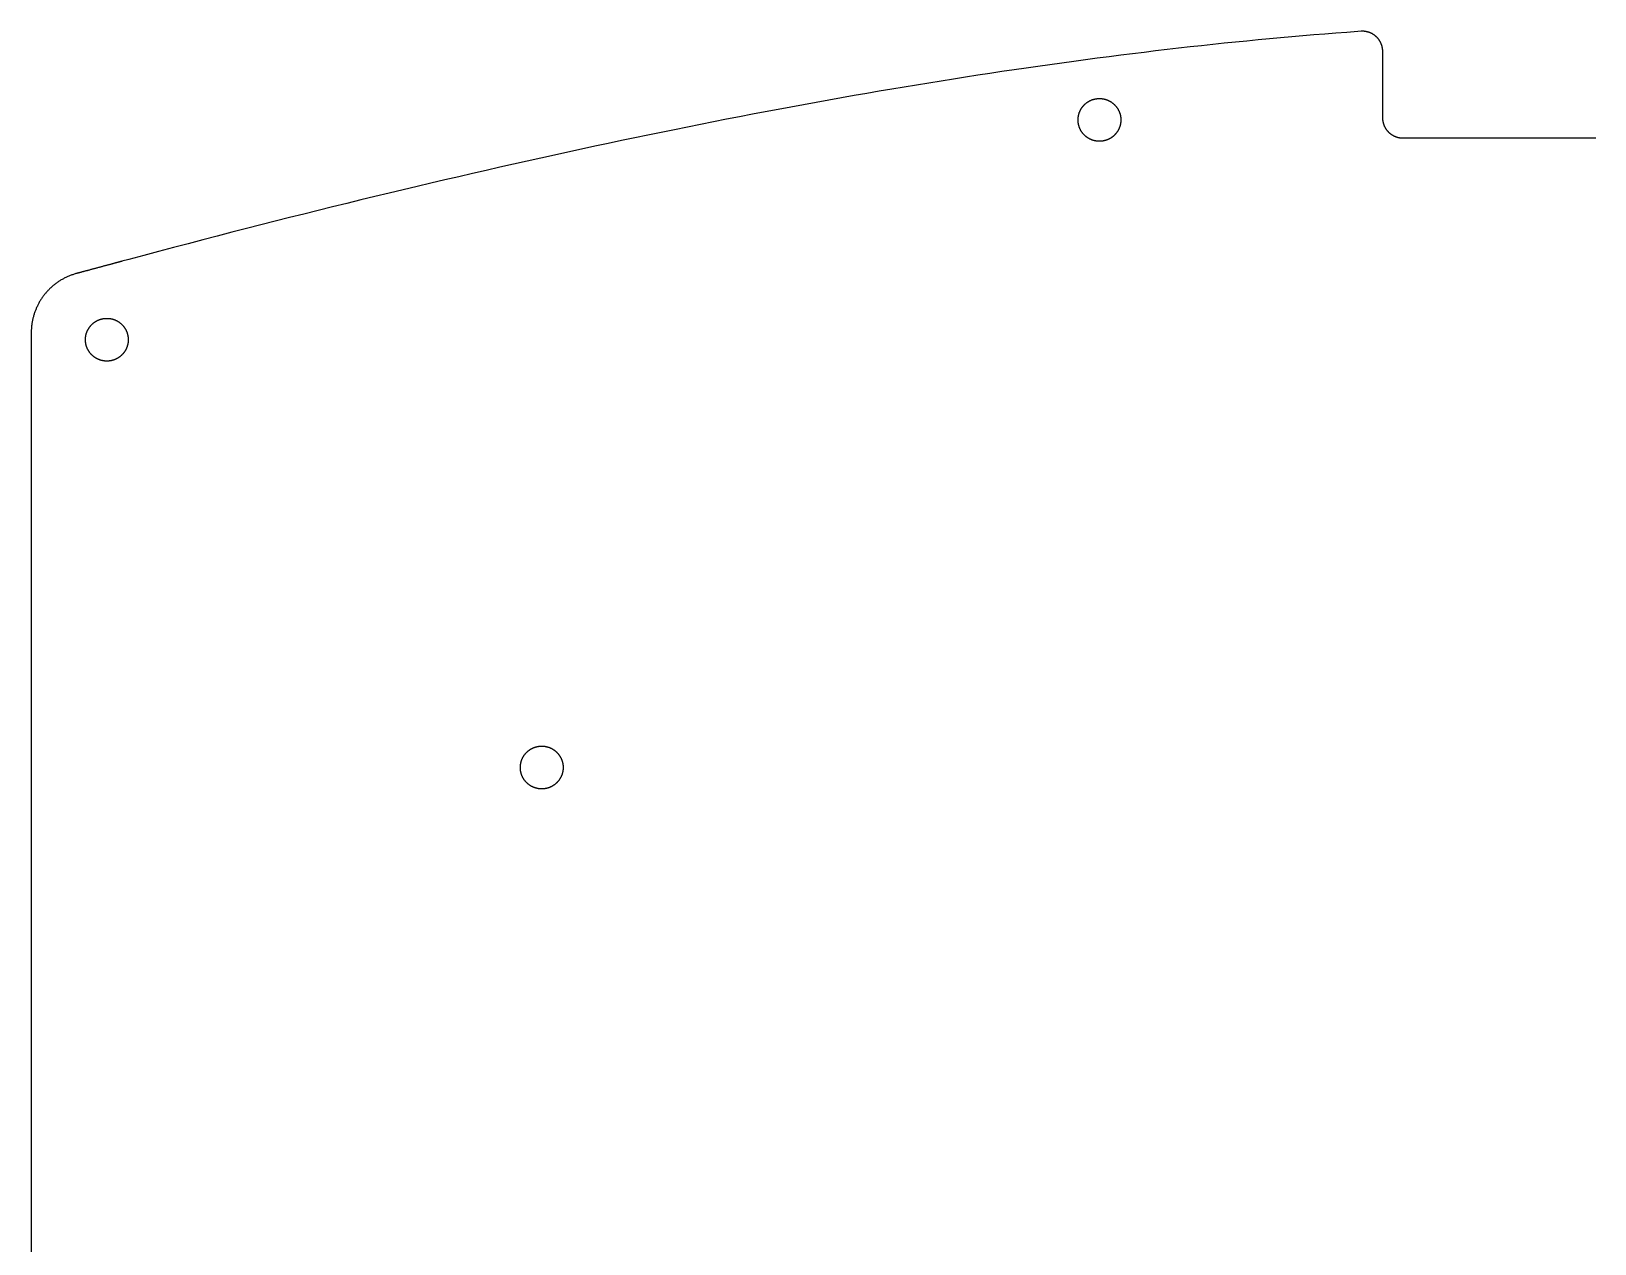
# Model space of a CAD drawing. Extents: x 0 to 154, y 0 to 134.
# Drawn here: x 0.1 to 76.9, y 73.9 to 133.4 of the extents above; entities that cross this region are included whole.
import ezdxf

# ---------------------------------------------------------------- set-up
doc = ezdxf.new("R2010")
doc.units = 0
doc.layers.add('CONTOUR', color=7, linetype='CONTINUOUS')
doc.layers.add('LAYER_1', color=7, linetype='CONTINUOUS')

# ---------------------------------------------------------------- blocks, each defined once
blk = doc.blocks.new('BLOCK_2')
at = {"layer": 'LAYER_1', "color": 7}
for points in [[(217.949, 363.09, 0), (217.63, 363.09, 0), (217.301, 363.09, 0), (216.96, 363.09, 0), (216.61, 363.09, 0), (216.251, 363.09, 0), (215.882, 363.09, 0), (215.504, 363.09, 0), (215.118, 363.09, 0), (214.724, 363.09, 0), (214.322, 363.09, 0), (213.913, 363.09, 0), (213.498, 363.09, 0), (213.076, 363.09, 0), (212.648, 363.09, 0), (212.214, 363.09, 0), (211.776, 363.09, 0), (211.332, 363.09, 0), (210.884, 363.09, 0), (210.432, 363.09, 0), (209.977, 363.09, 0), (209.518, 363.09, 0), (209.057, 363.09, 0), (208.593, 363.09, 0), (208.128, 363.09, 0), (207.66, 363.09, 0), (207.192, 363.09, 0), (206.723, 363.09, 0), (206.253, 363.09, 0), (205.784, 363.09, 0), (205.315, 363.09, 0), (204.846, 363.09, 0), (204.379, 363.09, 0), (203.914, 363.09, 0), (203.451, 363.09, 0), (202.99, 363.09, 0), (202.532, 363.09, 0), (202.077, 363.09, 0), (201.626, 363.09, 0), (201.179, 363.09, 0), (200.736, 363.09, 0), (200.298, 363.09, 0), (199.866, 363.09, 0), (199.439, 363.09, 0), (199.018, 363.09, 0), (198.604, 363.09, 0), (198.196, 363.09, 0), (197.796, 363.09, 0), (197.403, 363.09, 0), (197.018, 363.09, 0), (196.642, 363.09, 0), (196.275, 363.09, 0), (195.917, 363.09, 0), (195.569, 363.09, 0), (195.23, 363.09, 0), (194.902, 363.09, 0), (194.585, 363.09, 0), (194.28, 363.09, 0), (193.986, 363.09, 0), (193.704, 363.09, 0), (193.434, 363.09, 0), (193.178, 363.09, 0), (192.934, 363.09, 0), (192.704, 363.09, 0), (192.489, 363.09, 0), (192.288, 363.09, 0), (192.101, 363.09, 0), (191.93, 363.09, 0), (191.775, 363.09, 0), (191.636, 363.09, 0), (191.513, 363.09, 0), (191.407, 363.09, 0), (191.318, 363.09, 0), (191.247, 363.09, 0), (191.194, 363.09, 0), (191.16, 363.09, 0), (191.144, 363.09, 0), (191.11, 363.09, 0), (191.061, 363.091, 0), (191.013, 363.093, 0), (190.965, 363.095, 0), (190.917, 363.099, 0), (190.869, 363.103, 0), (190.822, 363.108, 0), (190.775, 363.114, 0), (190.728, 363.12, 0), (190.681, 363.127, 0), (190.635, 363.135, 0), (190.588, 363.144, 0), (190.542, 363.153, 0), (190.497, 363.164, 0), (190.451, 363.175, 0), (190.406, 363.186, 0), (190.361, 363.199, 0), (190.317, 363.212, 0), (190.273, 363.225, 0), (190.229, 363.24, 0), (190.185, 363.255, 0), (190.142, 363.271, 0), (190.099, 363.287, 0), (190.056, 363.305, 0), (190.014, 363.323, 0), (189.972, 363.341, 0), (189.931, 363.36, 0), (189.89, 363.38, 0), (189.849, 363.4, 0), (189.808, 363.422, 0), (189.768, 363.443, 0), (189.729, 363.466, 0), (189.689, 363.489, 0), (189.651, 363.512, 0), (189.612, 363.536, 0), (189.574, 363.561, 0), (189.536, 363.586, 0), (189.499, 363.612, 0), (189.463, 363.639, 0), (189.426, 363.666, 0), (189.39, 363.693, 0), (189.355, 363.721, 0), (189.32, 363.75, 0), (189.285, 363.779, 0), (189.251, 363.809, 0), (189.218, 363.839, 0), (189.185, 363.87, 0), (189.152, 363.902, 0), (189.12, 363.933, 0), (189.089, 363.966, 0), (189.058, 363.999, 0), (189.027, 364.032, 0), (188.997, 364.066, 0), (188.968, 364.1, 0), (188.939, 364.135, 0), (188.91, 364.17, 0), (188.883, 364.206, 0), (188.855, 364.242, 0), (188.829, 364.278, 0), (188.802, 364.315, 0), (188.777, 364.353, 0), (188.752, 364.391, 0), (188.728, 364.429, 0), (188.704, 364.468, 0), (188.681, 364.507, 0), (188.658, 364.546, 0), (188.636, 364.586, 0), (188.615, 364.626, 0), (188.594, 364.667, 0), (188.574, 364.708, 0), (188.554, 364.749, 0), (188.536, 364.791, 0), (188.518, 364.833, 0), (188.5, 364.876, 0), (188.483, 364.919, 0), (188.467, 364.962, 0), (188.452, 365.005, 0), (188.437, 365.049, 0), (188.423, 365.093, 0), (188.409, 365.137, 0), (188.397, 365.182, 0), (188.385, 365.227, 0), (188.374, 365.272, 0), (188.363, 365.318, 0), (188.353, 365.364, 0), (188.344, 365.41, 0), (188.336, 365.456, 0), (188.328, 365.503, 0), (188.322, 365.55, 0), (188.316, 365.597, 0), (188.31, 365.644, 0), (188.306, 365.692, 0), (188.302, 365.74, 0), (188.299, 365.788, 0), (188.297, 365.836, 0), (188.296, 365.884, 0), (188.295, 365.933, 0), (188.295, 365.94, 0), (188.295, 365.948, 0), (188.295, 365.962, 0), (188.295, 365.982, 0), (188.295, 366.006, 0), (188.295, 366.036, 0), (188.295, 366.072, 0), (188.295, 366.112, 0), (188.295, 366.157, 0), (188.295, 366.207, 0), (188.295, 366.262, 0), (188.295, 366.321, 0), (188.295, 366.385, 0), (188.295, 366.453, 0), (188.295, 366.525, 0), (188.295, 366.602, 0), (188.295, 366.682, 0), (188.295, 366.766, 0), (188.295, 366.854, 0), (188.295, 366.945, 0), (188.295, 367.04, 0), (188.295, 367.139, 0), (188.295, 367.24, 0), (188.295, 367.345, 0), (188.295, 367.452, 0), (188.295, 367.563, 0), (188.295, 367.676, 0), (188.295, 367.792, 0), (188.295, 367.91, 0), (188.295, 368.031, 0), (188.295, 368.154, 0), (188.295, 368.279, 0), (188.295, 368.406, 0), (188.295, 368.535, 0), (188.295, 368.666, 0), (188.295, 368.798, 0), (188.295, 368.932, 0), (188.295, 369.068, 0), (188.295, 369.204, 0), (188.295, 369.342, 0), (188.295, 369.481, 0), (188.295, 369.62, 0), (188.295, 369.761, 0), (188.295, 369.902, 0), (188.295, 370.044, 0), (188.295, 370.186, 0), (188.295, 370.328, 0), (188.295, 370.471, 0), (188.295, 370.614, 0), (188.295, 370.756, 0), (188.295, 370.899, 0), (188.295, 371.041, 0), (188.295, 371.183, 0), (188.295, 371.324, 0), (188.295, 371.465, 0), (188.295, 371.604, 0), (188.295, 371.743, 0), (188.295, 371.881, 0), (188.295, 372.017, 0), (188.295, 372.153, 0), (188.295, 372.287, 0), (188.295, 372.419, 0), (188.295, 372.55, 0), (188.295, 372.679, 0), (188.295, 372.806, 0), (188.295, 372.931, 0), (188.295, 373.054, 0), (188.295, 373.175, 0), (188.295, 373.293, 0), (188.295, 373.409, 0), (188.295, 373.522, 0), (188.295, 373.633, 0), (188.295, 373.74, 0), (188.295, 373.845, 0), (188.295, 373.946, 0), (188.295, 374.045, 0), (188.295, 374.14, 0), (188.295, 374.231, 0), (188.295, 374.319, 0), (188.295, 374.403, 0), (188.295, 374.483, 0), (188.295, 374.56, 0), (188.295, 374.632, 0), (188.295, 374.7, 0), (188.295, 374.764, 0), (188.295, 374.823, 0), (188.295, 374.878, 0), (188.295, 374.928, 0), (188.295, 374.973, 0), (188.295, 375.013, 0), (188.295, 375.049, 0), (188.295, 375.079, 0), (188.295, 375.103, 0), (188.295, 375.123, 0), (188.295, 375.136, 0), (188.295, 375.145, 0), (188.295, 375.152, 0), (188.295, 375.203, 0), (188.293, 375.253, 0), (188.291, 375.304, 0), (188.288, 375.354, 0), (188.284, 375.404, 0), (188.279, 375.453, 0), (188.273, 375.503, 0), (188.267, 375.552, 0), (188.26, 375.6, 0), (188.251, 375.649, 0), (188.242, 375.697, 0), (188.233, 375.745, 0), (188.222, 375.793, 0), (188.211, 375.84, 0), (188.199, 375.887, 0), (188.186, 375.933, 0), (188.172, 375.98, 0), (188.157, 376.026, 0), (188.142, 376.071, 0), (188.126, 376.117, 0), (188.11, 376.162, 0), (188.092, 376.206, 0), (188.074, 376.25, 0), (188.055, 376.294, 0), (188.036, 376.337, 0), (188.015, 376.38, 0), (187.994, 376.423, 0), (187.973, 376.465, 0), (187.95, 376.507, 0), (187.927, 376.548, 0), (187.904, 376.589, 0), (187.88, 376.63, 0), (187.855, 376.67, 0), (187.829, 376.709, 0), (187.803, 376.748, 0), (187.776, 376.787, 0), (187.748, 376.825, 0), (187.72, 376.863, 0), (187.692, 376.9, 0), (187.662, 376.937, 0), (187.633, 376.973, 0), (187.602, 377.009, 0), (187.571, 377.044, 0), (187.54, 377.078, 0), (187.508, 377.113, 0), (187.475, 377.146, 0), (187.442, 377.179, 0), (187.408, 377.212, 0), (187.374, 377.244, 0), (187.339, 377.275, 0), (187.304, 377.306, 0), (187.268, 377.336, 0), (187.231, 377.365, 0), (187.195, 377.394, 0), (187.157, 377.423, 0), (187.12, 377.451, 0), (187.081, 377.478, 0), (187.043, 377.504, 0), (187.004, 377.53, 0), (186.964, 377.555, 0), (186.924, 377.58, 0), (186.884, 377.604, 0), (186.843, 377.627, 0), (186.802, 377.65, 0), (186.76, 377.672, 0), (186.718, 377.693, 0), (186.675, 377.714, 0), (186.633, 377.734, 0), (186.589, 377.753, 0), (186.546, 377.771, 0), (186.502, 377.789, 0), (186.457, 377.806, 0), (186.413, 377.822, 0), (186.368, 377.838, 0), (186.323, 377.853, 0), (186.277, 377.867, 0), (186.231, 377.88, 0), (186.185, 377.893, 0), (186.138, 377.904, 0), (186.091, 377.915, 0), (186.044, 377.925, 0), (185.997, 377.935, 0), (185.949, 377.943, 0), (185.901, 377.951, 0), (185.853, 377.958, 0), (185.804, 377.964, 0), (185.756, 377.969, 0), (185.707, 377.974, 0), (185.657, 377.978, 0), (185.608, 377.98, 0), (185.558, 377.982, 0), (185.509, 377.983, 0), (185.459, 377.983, 0), (185.408, 377.983, 0), (185.358, 377.981, 0), (185.308, 377.978, 0), (184.807, 377.943, 0), (183.289, 377.831, 0), (181.766, 377.715, 0), (180.238, 377.595, 0), (178.705, 377.47, 0), (177.167, 377.34, 0), (175.623, 377.206, 0), (174.075, 377.067, 0), (172.521, 376.924, 0), (170.962, 376.776, 0), (169.398, 376.624, 0), (167.828, 376.467, 0), (166.254, 376.306, 0), (164.674, 376.14, 0), (163.089, 375.969, 0), (161.498, 375.794, 0), (159.902, 375.614, 0), (158.301, 375.43, 0), (156.695, 375.241, 0), (155.083, 375.048, 0), (153.466, 374.85, 0), (151.843, 374.647, 0), (150.215, 374.44, 0), (148.582, 374.228, 0), (146.943, 374.012, 0), (145.299, 373.791, 0), (143.65, 373.565, 0), (141.995, 373.335, 0), (140.334, 373.101, 0), (138.668, 372.861, 0), (136.997, 372.617, 0), (135.32, 372.369, 0), (133.637, 372.116, 0), (131.949, 371.858, 0), (130.256, 371.596, 0), (128.557, 371.329, 0), (126.852, 371.057, 0), (125.142, 370.781, 0), (123.426, 370.501, 0), (121.705, 370.215, 0), (119.978, 369.925, 0), (118.245, 369.631, 0), (116.507, 369.331, 0), (114.763, 369.027, 0), (113.013, 368.719, 0), (111.258, 368.406, 0), (109.497, 368.088, 0), (107.73, 367.766, 0), (105.958, 367.439, 0), (104.179, 367.107, 0), (102.395, 366.771, 0), (100.606, 366.43, 0), (98.81, 366.084, 0), (97.0087, 365.734, 0), (95.2016, 365.379, 0), (93.3887, 365.019, 0), (91.5699, 364.655, 0), (89.7453, 364.286, 0), (87.9148, 363.913, 0), (86.0784, 363.535, 0), (84.2362, 363.152, 0), (82.388, 362.764, 0), (80.534, 362.372, 0), (78.674, 361.975, 0), (76.8081, 361.574, 0), (74.9362, 361.167, 0), (73.0584, 360.757, 0), (71.1745, 360.341, 0), (69.2847, 359.921, 0), (67.3889, 359.496, 0), (65.4871, 359.066, 0), (63.5792, 358.632, 0), (61.6653, 358.193, 0), (59.7453, 357.749, 0), (57.8192, 357.301, 0), (55.8871, 356.848, 0), (53.9489, 356.39, 0), (52.0045, 355.928, 0), (50.054, 355.46, 0), (48.0974, 354.988, 0), (46.1347, 354.512, 0), (44.1657, 354.031, 0), (42.1906, 353.545, 0), (40.2093, 353.054, 0), (38.2218, 352.558, 0), (36.2281, 352.058, 0), (34.2281, 351.553, 0), (32.2219, 351.044, 0), (30.2095, 350.529, 0), (28.1907, 350.01, 0), (26.1657, 349.487, 0), (24.1344, 348.958, 0), (22.0968, 348.425, 0), (20.0528, 347.887, 0), (18.0025, 347.344, 0), (15.9459, 346.797, 0), (13.8829, 346.244, 0), (12.875, 345.973, 0), (12.8709, 345.972, 0), (12.863, 345.97, 0), (12.8512, 345.967, 0), (12.8357, 345.963, 0), (12.8166, 345.958, 0), (12.7938, 345.952, 0), (12.7676, 345.945, 0), (12.738, 345.937, 0), (12.7051, 345.928, 0), (12.6689, 345.918, 0), (12.6296, 345.907, 0), (12.5871, 345.896, 0), (12.5417, 345.884, 0), (12.4934, 345.871, 0), (12.4423, 345.857, 0), (12.3885, 345.843, 0), (12.332, 345.827, 0), (12.2729, 345.811, 0), (12.2113, 345.795, 0), (12.1473, 345.778, 0), (12.081, 345.76, 0), (12.0125, 345.741, 0), (11.9418, 345.722, 0), (11.869, 345.703, 0), (11.7942, 345.683, 0), (11.7176, 345.662, 0), (11.6391, 345.641, 0), (11.5588, 345.619, 0), (11.477, 345.597, 0), (11.3935, 345.575, 0), (11.3085, 345.552, 0), (11.2222, 345.529, 0), (11.1345, 345.505, 0), (11.0456, 345.481, 0), (10.9555, 345.457, 0), (10.8644, 345.432, 0), (10.7723, 345.408, 0), (10.6792, 345.383, 0), (10.5853, 345.357, 0), (10.4907, 345.332, 0), (10.3955, 345.306, 0), (10.2996, 345.28, 0), (10.2033, 345.254, 0), (10.1066, 345.228, 0), (10.0095, 345.202, 0), (9.91224, 345.176, 0), (9.81479, 345.15, 0), (9.71726, 345.124, 0), (9.61975, 345.097, 0), (9.52232, 345.071, 0), (9.42508, 345.045, 0), (9.32809, 345.019, 0), (9.23144, 344.993, 0), (9.13522, 344.967, 0), (9.03951, 344.941, 0), (8.9444, 344.916, 0), (8.84996, 344.89, 0), (8.75627, 344.865, 0), (8.66344, 344.84, 0), (8.57152, 344.815, 0), (8.48062, 344.791, 0), (8.3908, 344.767, 0), (8.30217, 344.743, 0), (8.21479, 344.719, 0), (8.12875, 344.696, 0), (8.04414, 344.673, 0), (7.96104, 344.651, 0), (7.87953, 344.629, 0), (7.7997, 344.608, 0), (7.72162, 344.587, 0), (7.64538, 344.566, 0), (7.57107, 344.546, 0), (7.49877, 344.527, 0), (7.42856, 344.508, 0), (7.36053, 344.489, 0), (7.29475, 344.472, 0), (7.23132, 344.455, 0), (7.17031, 344.438, 0), (7.11181, 344.422, 0), (7.0559, 344.407, 0), (7.00266, 344.393, 0), (6.95218, 344.38, 0), (6.90454, 344.367, 0), (6.85983, 344.355, 0), (6.81813, 344.343, 0), (6.77951, 344.333, 0), (6.74407, 344.324, 0), (6.71189, 344.315, 0), (6.68305, 344.307, 0), (6.65763, 344.3, 0), (6.63572, 344.294, 0), (6.61741, 344.289, 0), (6.60276, 344.285, 0), (6.59187, 344.283, 0), (6.58483, 344.281, 0), (6.5817, 344.28, 0), (6.49911, 344.257, 0), (6.38493, 344.224, 0), (6.27148, 344.19, 0), (6.15879, 344.154, 0), (6.04686, 344.117, 0), (5.9357, 344.078, 0), (5.82532, 344.038, 0), (5.71572, 343.996, 0), (5.60693, 343.953, 0), (5.49894, 343.909, 0), (5.39177, 343.863, 0), (5.28543, 343.816, 0), (5.17993, 343.767, 0), (5.07527, 343.717, 0), (4.97147, 343.666, 0), (4.86854, 343.614, 0), (4.76648, 343.56, 0), (4.66531, 343.504, 0), (4.56503, 343.448, 0), (4.46565, 343.39, 0), (4.36719, 343.331, 0), (4.26966, 343.271, 0), (4.17305, 343.209, 0), (4.07739, 343.146, 0), (3.98268, 343.082, 0), (3.88893, 343.017, 0), (3.79616, 342.951, 0), (3.70436, 342.883, 0), (3.61356, 342.814, 0), (3.52375, 342.744, 0), (3.43496, 342.673, 0), (3.34718, 342.601, 0), (3.26044, 342.528, 0), (3.17473, 342.453, 0), (3.09007, 342.378, 0), (3.00647, 342.301, 0), (2.92393, 342.223, 0), (2.84248, 342.145, 0), (2.76211, 342.065, 0), (2.68283, 341.984, 0), (2.60466, 341.902, 0), (2.52761, 341.819, 0), (2.45168, 341.736, 0), (2.37688, 341.651, 0), (2.30323, 341.565, 0), (2.23073, 341.478, 0), (2.1594, 341.391, 0), (2.08924, 341.302, 0), (2.02026, 341.212, 0), (1.95247, 341.122, 0), (1.88588, 341.031, 0), (1.82051, 340.938, 0), (1.75635, 340.845, 0), (1.69343, 340.751, 0), (1.63175, 340.656, 0), (1.57131, 340.561, 0), (1.51214, 340.464, 0), (1.45423, 340.367, 0), (1.3976, 340.269, 0), (1.34226, 340.17, 0), (1.28822, 340.071, 0), (1.23548, 339.97, 0), (1.18406, 339.869, 0), (1.13397, 339.767, 0), (1.08521, 339.665, 0), (1.0378, 339.561, 0), (0.99174, 339.458, 0), (0.94705, 339.353, 0), (0.90373, 339.248, 0), (0.86179, 339.142, 0), (0.82125, 339.035, 0), (0.78211, 338.928, 0), (0.74438, 338.82, 0), (0.70808, 338.711, 0), (0.6732, 338.602, 0), (0.63977, 338.493, 0), (0.60779, 338.382, 0), (0.57727, 338.272, 0), (0.54822, 338.16, 0), (0.52065, 338.048, 0), (0.49457, 337.936, 0), (0.46998, 337.823, 0), (0.44691, 337.71, 0), (0.42535, 337.596, 0), (0.40532, 337.481, 0), (0.38683, 337.367, 0), (0.36988, 337.251, 0), (0.35449, 337.136, 0), (0.34067, 337.02, 0), (0.32842, 336.903, 0), (0.31776, 336.786, 0), (0.30869, 336.669, 0), (0.30123, 336.551, 0), (0.29537, 336.433, 0), (0.29115, 336.315, 0), (0.28855, 336.196, 0), (0.2876, 336.077, 0), (0.2876, 336.005, 0), (0.2876, 335.798, 0), (0.2876, 335.449, 0), (0.2876, 334.96, 0), (0.2876, 334.336, 0), (0.2876, 333.579, 0), (0.2876, 332.692, 0), (0.2876, 331.678, 0), (0.2876, 330.54, 0), (0.2876, 329.282, 0), (0.2876, 327.906, 0), (0.2876, 326.416, 0), (0.2876, 324.814, 0), (0.2876, 323.103, 0), (0.2876, 321.288, 0), (0.2876, 319.369, 0), (0.2876, 317.352, 0), (0.2876, 315.239, 0), (0.2876, 313.032, 0), (0.2876, 310.735, 0), (0.2876, 308.351, 0), (0.2876, 305.883, 0), (0.2876, 303.335, 0), (0.2876, 300.708, 0), (0.2876, 298.007, 0), (0.2876, 295.233, 0), (0.2876, 292.391, 0), (0.2876, 289.484, 0), (0.2876, 286.514, 0), (0.2876, 283.484, 0), (0.2876, 280.398, 0), (0.2876, 277.258, 0), (0.2876, 274.068, 0), (0.2876, 270.831, 0), (0.2876, 267.55, 0), (0.2876, 264.227, 0), (0.2876, 260.866, 0), (0.2876, 257.47, 0), (0.2876, 254.043, 0), (0.2876, 250.586, 0), (0.2876, 247.103, 0), (0.2876, 243.597, 0), (0.2876, 240.072, 0), (0.2876, 236.53, 0), (0.2876, 232.974, 0), (0.2876, 229.408, 0), (0.2876, 225.834, 0), (0.2876, 222.255, 0), (0.2876, 218.675, 0), (0.2876, 215.097, 0), (0.2876, 211.523, 0), (0.2876, 207.957, 0)], [(151.859, 365.649, 0), (151.859, 365.602, 0), (151.857, 365.555, 0), (151.856, 365.508, 0), (151.853, 365.461, 0), (151.85, 365.414, 0), (151.846, 365.368, 0), (151.841, 365.321, 0), (151.836, 365.275, 0), (151.829, 365.229, 0), (151.823, 365.184, 0), (151.815, 365.138, 0), (151.807, 365.093, 0), (151.798, 365.048, 0), (151.789, 365.003, 0), (151.778, 364.959, 0), (151.768, 364.915, 0), (151.756, 364.871, 0), (151.744, 364.827, 0), (151.731, 364.784, 0), (151.718, 364.741, 0), (151.704, 364.698, 0), (151.689, 364.655, 0), (151.673, 364.613, 0), (151.658, 364.571, 0), (151.641, 364.53, 0), (151.624, 364.488, 0), (151.606, 364.447, 0), (151.588, 364.407, 0), (151.569, 364.366, 0), (151.549, 364.326, 0), (151.529, 364.287, 0), (151.508, 364.247, 0), (151.487, 364.208, 0), (151.465, 364.17, 0), (151.443, 364.131, 0), (151.42, 364.093, 0), (151.397, 364.056, 0), (151.373, 364.019, 0), (151.348, 363.982, 0), (151.323, 363.946, 0), (151.297, 363.91, 0), (151.271, 363.874, 0), (151.245, 363.839, 0), (151.218, 363.804, 0), (151.19, 363.77, 0), (151.162, 363.736, 0), (151.133, 363.702, 0), (151.104, 363.669, 0), (151.075, 363.636, 0), (151.045, 363.604, 0), (151.014, 363.573, 0), (150.983, 363.541, 0), (150.952, 363.51, 0), (150.92, 363.48, 0), (150.887, 363.45, 0), (150.855, 363.421, 0), (150.821, 363.392, 0), (150.788, 363.363, 0), (150.754, 363.335, 0), (150.719, 363.308, 0), (150.684, 363.281, 0), (150.649, 363.254, 0), (150.613, 363.228, 0), (150.577, 363.203, 0), (150.541, 363.178, 0), (150.504, 363.154, 0), (150.467, 363.13, 0), (150.429, 363.106, 0), (150.391, 363.084, 0), (150.353, 363.061, 0), (150.314, 363.04, 0), (150.275, 363.019, 0), (150.235, 362.998, 0), (150.196, 362.978, 0), (150.156, 362.959, 0), (150.115, 362.94, 0), (150.074, 362.922, 0), (150.033, 362.904, 0), (149.992, 362.887, 0), (149.95, 362.871, 0), (149.908, 362.855, 0), (149.866, 362.84, 0), (149.823, 362.825, 0), (149.78, 362.812, 0), (149.737, 362.798, 0), (149.694, 362.786, 0), (149.65, 362.774, 0), (149.606, 362.762, 0), (149.562, 362.752, 0), (149.517, 362.742, 0), (149.473, 362.732, 0), (149.428, 362.724, 0), (149.382, 362.716, 0), (149.337, 362.708, 0), (149.291, 362.702, 0), (149.245, 362.696, 0), (149.199, 362.69, 0), (149.153, 362.686, 0), (149.106, 362.682, 0), (149.06, 362.679, 0), (149.013, 362.677, 0), (148.966, 362.675, 0), (148.918, 362.674, 0), (148.871, 362.674, 0), (148.824, 362.674, 0), (148.776, 362.676, 0), (148.729, 362.678, 0), (148.682, 362.68, 0), (148.636, 362.684, 0), (148.589, 362.688, 0), (148.543, 362.693, 0), (148.497, 362.699, 0), (148.451, 362.705, 0), (148.406, 362.712, 0), (148.36, 362.719, 0), (148.315, 362.728, 0), (148.27, 362.737, 0), (148.226, 362.747, 0), (148.181, 362.757, 0), (148.137, 362.768, 0), (148.093, 362.78, 0), (148.05, 362.792, 0), (148.006, 362.805, 0), (147.963, 362.818, 0), (147.921, 362.833, 0), (147.878, 362.847, 0), (147.836, 362.863, 0), (147.794, 362.879, 0), (147.752, 362.896, 0), (147.711, 362.913, 0), (147.67, 362.931, 0), (147.63, 362.949, 0), (147.589, 362.968, 0), (147.549, 362.988, 0), (147.51, 363.008, 0), (147.471, 363.029, 0), (147.432, 363.051, 0), (147.393, 363.072, 0), (147.355, 363.095, 0), (147.317, 363.118, 0), (147.28, 363.142, 0), (147.243, 363.166, 0), (147.206, 363.19, 0), (147.169, 363.216, 0), (147.134, 363.241, 0), (147.098, 363.267, 0), (147.063, 363.294, 0), (147.028, 363.321, 0), (146.994, 363.349, 0), (146.96, 363.377, 0), (146.927, 363.406, 0), (146.894, 363.435, 0), (146.861, 363.465, 0), (146.829, 363.495, 0), (146.797, 363.526, 0), (146.766, 363.557, 0), (146.735, 363.588, 0), (146.705, 363.62, 0), (146.675, 363.653, 0), (146.646, 363.686, 0), (146.617, 363.719, 0), (146.589, 363.753, 0), (146.561, 363.787, 0), (146.533, 363.821, 0), (146.507, 363.856, 0), (146.48, 363.892, 0), (146.454, 363.928, 0), (146.429, 363.964, 0), (146.404, 364, 0), (146.38, 364.037, 0), (146.356, 364.075, 0), (146.333, 364.112, 0), (146.31, 364.15, 0), (146.288, 364.189, 0), (146.267, 364.228, 0), (146.246, 364.267, 0), (146.225, 364.306, 0), (146.206, 364.346, 0), (146.186, 364.386, 0), (146.168, 364.427, 0), (146.15, 364.468, 0), (146.132, 364.509, 0), (146.115, 364.55, 0), (146.099, 364.592, 0), (146.083, 364.634, 0), (146.068, 364.677, 0), (146.054, 364.719, 0), (146.04, 364.762, 0), (146.027, 364.806, 0), (146.015, 364.849, 0), (146.003, 364.893, 0), (145.992, 364.937, 0), (145.981, 364.981, 0), (145.971, 365.026, 0), (145.962, 365.071, 0), (145.954, 365.116, 0), (145.946, 365.161, 0), (145.939, 365.206, 0), (145.932, 365.252, 0), (145.926, 365.298, 0), (145.921, 365.344, 0), (145.917, 365.391, 0), (145.913, 365.437, 0), (145.91, 365.484, 0), (145.908, 365.531, 0), (145.907, 365.578, 0), (145.906, 365.626, 0), (145.906, 365.673, 0), (145.907, 365.721, 0), (145.908, 365.768, 0), (145.91, 365.815, 0), (145.913, 365.861, 0), (145.917, 365.908, 0), (145.921, 365.954, 0), (145.926, 366.001, 0), (145.932, 366.047, 0), (145.939, 366.092, 0), (145.946, 366.138, 0), (145.954, 366.183, 0), (145.962, 366.228, 0), (145.971, 366.273, 0), (145.981, 366.318, 0), (145.992, 366.362, 0), (146.003, 366.406, 0), (146.015, 366.45, 0), (146.027, 366.493, 0), (146.04, 366.537, 0), (146.054, 366.58, 0), (146.068, 366.622, 0), (146.083, 366.665, 0), (146.099, 366.707, 0), (146.115, 366.748, 0), (146.132, 366.79, 0), (146.15, 366.831, 0), (146.168, 366.872, 0), (146.186, 366.912, 0), (146.206, 366.953, 0), (146.225, 366.993, 0), (146.246, 367.032, 0), (146.267, 367.071, 0), (146.288, 367.11, 0), (146.31, 367.148, 0), (146.333, 367.187, 0), (146.356, 367.224, 0), (146.38, 367.262, 0), (146.404, 367.299, 0), (146.429, 367.335, 0), (146.454, 367.371, 0), (146.48, 367.407, 0), (146.507, 367.443, 0), (146.533, 367.478, 0), (146.561, 367.512, 0), (146.589, 367.546, 0), (146.617, 367.58, 0), (146.646, 367.613, 0), (146.675, 367.646, 0), (146.705, 367.679, 0), (146.735, 367.711, 0), (146.766, 367.742, 0), (146.797, 367.773, 0), (146.829, 367.804, 0), (146.861, 367.834, 0), (146.894, 367.864, 0), (146.927, 367.893, 0), (146.96, 367.922, 0), (146.994, 367.95, 0), (147.028, 367.978, 0), (147.063, 368.005, 0), (147.098, 368.032, 0), (147.134, 368.058, 0), (147.169, 368.084, 0), (147.206, 368.109, 0), (147.243, 368.133, 0), (147.28, 368.158, 0), (147.317, 368.181, 0), (147.355, 368.204, 0), (147.393, 368.227, 0), (147.432, 368.249, 0), (147.471, 368.27, 0), (147.51, 368.291, 0), (147.549, 368.311, 0), (147.589, 368.331, 0), (147.63, 368.35, 0), (147.67, 368.368, 0), (147.711, 368.386, 0), (147.752, 368.404, 0), (147.794, 368.42, 0), (147.836, 368.436, 0), (147.878, 368.452, 0), (147.921, 368.467, 0), (147.963, 368.481, 0), (148.006, 368.494, 0), (148.05, 368.507, 0), (148.093, 368.52, 0), (148.137, 368.531, 0), (148.181, 368.542, 0), (148.226, 368.553, 0), (148.27, 368.562, 0), (148.315, 368.571, 0), (148.36, 368.58, 0), (148.406, 368.587, 0), (148.451, 368.594, 0), (148.497, 368.601, 0), (148.543, 368.606, 0), (148.589, 368.611, 0), (148.636, 368.615, 0), (148.682, 368.619, 0), (148.729, 368.622, 0), (148.776, 368.624, 0), (148.824, 368.625, 0), (148.871, 368.625, 0), (148.918, 368.625, 0), (148.966, 368.624, 0), (149.013, 368.623, 0), (149.06, 368.62, 0), (149.106, 368.617, 0), (149.153, 368.613, 0), (149.199, 368.609, 0), (149.245, 368.604, 0), (149.291, 368.598, 0), (149.337, 368.591, 0), (149.382, 368.584, 0), (149.428, 368.576, 0), (149.473, 368.567, 0), (149.517, 368.558, 0), (149.562, 368.548, 0), (149.606, 368.537, 0), (149.65, 368.526, 0), (149.694, 368.514, 0), (149.737, 368.501, 0), (149.78, 368.488, 0), (149.823, 368.474, 0), (149.866, 368.459, 0), (149.908, 368.444, 0), (149.95, 368.428, 0), (149.992, 368.412, 0), (150.033, 368.395, 0), (150.074, 368.377, 0), (150.115, 368.359, 0), (150.156, 368.34, 0), (150.196, 368.321, 0), (150.235, 368.301, 0), (150.275, 368.28, 0), (150.314, 368.259, 0), (150.353, 368.238, 0), (150.391, 368.216, 0), (150.429, 368.193, 0), (150.467, 368.169, 0), (150.504, 368.146, 0), (150.541, 368.121, 0), (150.577, 368.096, 0), (150.613, 368.071, 0), (150.649, 368.045, 0), (150.684, 368.018, 0), (150.719, 367.991, 0), (150.754, 367.964, 0), (150.788, 367.936, 0), (150.821, 367.907, 0), (150.855, 367.878, 0), (150.887, 367.849, 0), (150.92, 367.819, 0), (150.952, 367.789, 0), (150.983, 367.758, 0), (151.014, 367.727, 0), (151.045, 367.695, 0), (151.075, 367.663, 0), (151.104, 367.63, 0), (151.133, 367.597, 0), (151.162, 367.563, 0), (151.19, 367.529, 0), (151.218, 367.495, 0), (151.245, 367.46, 0), (151.271, 367.425, 0), (151.297, 367.389, 0), (151.323, 367.353, 0), (151.348, 367.317, 0), (151.373, 367.28, 0), (151.397, 367.243, 0), (151.42, 367.205, 0), (151.443, 367.168, 0), (151.465, 367.129, 0), (151.487, 367.091, 0), (151.508, 367.052, 0), (151.529, 367.012, 0), (151.549, 366.973, 0), (151.569, 366.933, 0), (151.588, 366.892, 0), (151.606, 366.852, 0), (151.624, 366.811, 0), (151.641, 366.769, 0), (151.658, 366.728, 0), (151.673, 366.686, 0), (151.689, 366.643, 0), (151.704, 366.601, 0), (151.718, 366.558, 0), (151.731, 366.515, 0), (151.744, 366.472, 0), (151.756, 366.428, 0), (151.768, 366.384, 0), (151.778, 366.34, 0), (151.789, 366.295, 0), (151.798, 366.251, 0), (151.807, 366.206, 0), (151.815, 366.161, 0), (151.823, 366.115, 0), (151.829, 366.07, 0), (151.836, 366.024, 0), (151.841, 365.978, 0), (151.846, 365.931, 0), (151.85, 365.885, 0), (151.853, 365.838, 0), (151.856, 365.791, 0), (151.857, 365.744, 0), (151.859, 365.697, 0), (151.859, 365.649, 0)], [(13.7754, 335.066, 0), (13.775, 335.019, 0), (13.7739, 334.972, 0), (13.7721, 334.925, 0), (13.7695, 334.878, 0), (13.7662, 334.831, 0), (13.7622, 334.785, 0), (13.7575, 334.738, 0), (13.7521, 334.692, 0), (13.746, 334.646, 0), (13.7392, 334.601, 0), (13.7317, 334.555, 0), (13.7235, 334.51, 0), (13.7146, 334.465, 0), (13.7051, 334.42, 0), (13.6949, 334.376, 0), (13.684, 334.332, 0), (13.6725, 334.288, 0), (13.6604, 334.244, 0), (13.6476, 334.201, 0), (13.6341, 334.158, 0), (13.62, 334.115, 0), (13.6053, 334.072, 0), (13.59, 334.03, 0), (13.5741, 333.988, 0), (13.5575, 333.947, 0), (13.5404, 333.905, 0), (13.5226, 333.864, 0), (13.5042, 333.824, 0), (13.4853, 333.783, 0), (13.4658, 333.743, 0), (13.4457, 333.703, 0), (13.425, 333.664, 0), (13.4037, 333.625, 0), (13.3819, 333.587, 0), (13.3596, 333.548, 0), (13.3367, 333.51, 0), (13.3132, 333.473, 0), (13.2892, 333.436, 0), (13.2647, 333.399, 0), (13.2396, 333.362, 0), (13.214, 333.326, 0), (13.1879, 333.291, 0), (13.1613, 333.256, 0), (13.1342, 333.221, 0), (13.1066, 333.186, 0), (13.0785, 333.153, 0), (13.0499, 333.119, 0), (13.0208, 333.086, 0), (12.9912, 333.053, 0), (12.9612, 333.021, 0), (12.9306, 332.989, 0), (12.8997, 332.958, 0), (12.8682, 332.927, 0), (12.8364, 332.897, 0), (12.804, 332.867, 0), (12.7713, 332.837, 0), (12.7381, 332.808, 0), (12.7044, 332.78, 0), (12.6704, 332.752, 0), (12.6359, 332.724, 0), (12.601, 332.697, 0), (12.5657, 332.671, 0), (12.53, 332.645, 0), (12.4939, 332.62, 0), (12.4574, 332.595, 0), (12.4205, 332.57, 0), (12.3833, 332.546, 0), (12.3457, 332.523, 0), (12.3077, 332.5, 0), (12.2693, 332.478, 0), (12.2306, 332.456, 0), (12.1915, 332.435, 0), (12.1521, 332.415, 0), (12.1123, 332.395, 0), (12.0722, 332.375, 0), (12.0318, 332.357, 0), (11.991, 332.338, 0), (11.95, 332.321, 0), (11.9086, 332.304, 0), (11.8669, 332.288, 0), (11.8249, 332.272, 0), (11.7826, 332.257, 0), (11.74, 332.242, 0), (11.6971, 332.228, 0), (11.654, 332.215, 0), (11.6106, 332.202, 0), (11.5669, 332.19, 0), (11.5229, 332.179, 0), (11.4787, 332.168, 0), (11.4342, 332.158, 0), (11.3895, 332.149, 0), (11.3445, 332.14, 0), (11.2993, 332.132, 0), (11.2538, 332.125, 0), (11.2082, 332.118, 0), (11.1623, 332.112, 0), (11.1162, 332.107, 0), (11.0699, 332.102, 0), (11.0234, 332.099, 0), (10.9767, 332.096, 0), (10.9297, 332.093, 0), (10.8827, 332.091, 0), (10.8354, 332.091, 0), (10.7879, 332.09, 0), (10.7405, 332.091, 0), (10.6933, 332.092, 0), (10.6463, 332.094, 0), (10.5994, 332.097, 0), (10.5527, 332.1, 0), (10.5063, 332.105, 0), (10.4601, 332.109, 0), (10.414, 332.115, 0), (10.3682, 332.121, 0), (10.3226, 332.128, 0), (10.2773, 332.136, 0), (10.2321, 332.144, 0), (10.1873, 332.153, 0), (10.1426, 332.163, 0), (10.0982, 332.173, 0), (10.0541, 332.184, 0), (10.0103, 332.196, 0), (9.96666, 332.208, 0), (9.92334, 332.221, 0), (9.88029, 332.235, 0), (9.83754, 332.249, 0), (9.79507, 332.264, 0), (9.75289, 332.28, 0), (9.71102, 332.296, 0), (9.66946, 332.312, 0), (9.6282, 332.33, 0), (9.58727, 332.348, 0), (9.54665, 332.366, 0), (9.50637, 332.385, 0), (9.46642, 332.405, 0), (9.42681, 332.425, 0), (9.38754, 332.446, 0), (9.34862, 332.467, 0), (9.31006, 332.489, 0), (9.27187, 332.512, 0), (9.23403, 332.535, 0), (9.19658, 332.558, 0), (9.15949, 332.582, 0), (9.1228, 332.607, 0), (9.08649, 332.632, 0), (9.05057, 332.658, 0), (9.01506, 332.684, 0), (8.97995, 332.711, 0), (8.94525, 332.738, 0), (8.91097, 332.766, 0), (8.87711, 332.794, 0), (8.84367, 332.823, 0), (8.81067, 332.852, 0), (8.77811, 332.882, 0), (8.74599, 332.912, 0), (8.71433, 332.942, 0), (8.68311, 332.974, 0), (8.65236, 333.005, 0), (8.62207, 333.037, 0), (8.59225, 333.07, 0), (8.56291, 333.102, 0), (8.53406, 333.136, 0), (8.50568, 333.169, 0), (8.47781, 333.204, 0), (8.45043, 333.238, 0), (8.42356, 333.273, 0), (8.39719, 333.309, 0), (8.37134, 333.344, 0), (8.34601, 333.381, 0), (8.32121, 333.417, 0), (8.29694, 333.454, 0), (8.27321, 333.492, 0), (8.25002, 333.529, 0), (8.22737, 333.567, 0), (8.20528, 333.606, 0), (8.18375, 333.645, 0), (8.16279, 333.684, 0), (8.14239, 333.723, 0), (8.12257, 333.763, 0), (8.10333, 333.803, 0), (8.08468, 333.844, 0), (8.06662, 333.885, 0), (8.04916, 333.926, 0), (8.0323, 333.967, 0), (8.01605, 334.009, 0), (8.00041, 334.051, 0), (7.98539, 334.094, 0), (7.971, 334.136, 0), (7.95724, 334.179, 0), (7.94411, 334.222, 0), (7.93163, 334.266, 0), (7.91979, 334.31, 0), (7.9086, 334.354, 0), (7.89808, 334.398, 0), (7.88821, 334.443, 0), (7.87902, 334.488, 0), (7.8705, 334.533, 0), (7.86265, 334.578, 0), (7.8555, 334.623, 0), (7.84903, 334.669, 0), (7.84327, 334.715, 0), (7.8382, 334.761, 0), (7.83384, 334.808, 0), (7.83019, 334.854, 0), (7.82727, 334.901, 0), (7.82506, 334.948, 0), (7.82359, 334.995, 0), (7.82285, 335.043, 0), (7.82285, 335.09, 0), (7.82359, 335.138, 0), (7.82506, 335.185, 0), (7.82727, 335.232, 0), (7.83019, 335.278, 0), (7.83384, 335.325, 0), (7.8382, 335.371, 0), (7.84327, 335.418, 0), (7.84903, 335.464, 0), (7.8555, 335.509, 0), (7.86265, 335.555, 0), (7.8705, 335.6, 0), (7.87902, 335.645, 0), (7.88821, 335.69, 0), (7.89808, 335.735, 0), (7.9086, 335.779, 0), (7.91979, 335.823, 0), (7.93163, 335.867, 0), (7.94411, 335.91, 0), (7.95724, 335.954, 0), (7.971, 335.997, 0), (7.98539, 336.039, 0), (8.00041, 336.082, 0), (8.01605, 336.124, 0), (8.0323, 336.165, 0), (8.04916, 336.207, 0), (8.06662, 336.248, 0), (8.08468, 336.289, 0), (8.10333, 336.329, 0), (8.12257, 336.37, 0), (8.14239, 336.41, 0), (8.16279, 336.449, 0), (8.18375, 336.488, 0), (8.20528, 336.527, 0), (8.22737, 336.565, 0), (8.25002, 336.604, 0), (8.27321, 336.641, 0), (8.29694, 336.679, 0), (8.32121, 336.716, 0), (8.34601, 336.752, 0), (8.37134, 336.788, 0), (8.39719, 336.824, 0), (8.42356, 336.86, 0), (8.45043, 336.895, 0), (8.47781, 336.929, 0), (8.50568, 336.963, 0), (8.53406, 336.997, 0), (8.56291, 337.03, 0), (8.59225, 337.063, 0), (8.62207, 337.096, 0), (8.65236, 337.128, 0), (8.68311, 337.159, 0), (8.71433, 337.19, 0), (8.74599, 337.221, 0), (8.77811, 337.251, 0), (8.81067, 337.281, 0), (8.84367, 337.31, 0), (8.87711, 337.339, 0), (8.91097, 337.367, 0), (8.94525, 337.395, 0), (8.97995, 337.422, 0), (9.01506, 337.449, 0), (9.05057, 337.475, 0), (9.08649, 337.501, 0), (9.1228, 337.526, 0), (9.15949, 337.55, 0), (9.19658, 337.575, 0), (9.23403, 337.598, 0), (9.27187, 337.621, 0), (9.31006, 337.644, 0), (9.34862, 337.666, 0), (9.38754, 337.687, 0), (9.42681, 337.708, 0), (9.46642, 337.728, 0), (9.50637, 337.748, 0), (9.54665, 337.767, 0), (9.58727, 337.785, 0), (9.6282, 337.803, 0), (9.66946, 337.82, 0), (9.71102, 337.837, 0), (9.75289, 337.853, 0), (9.79507, 337.869, 0), (9.83754, 337.884, 0), (9.88029, 337.898, 0), (9.92334, 337.911, 0), (9.96666, 337.924, 0), (10.0103, 337.937, 0), (10.0541, 337.948, 0), (10.0982, 337.959, 0), (10.1426, 337.97, 0), (10.1873, 337.979, 0), (10.2321, 337.988, 0), (10.2773, 337.997, 0), (10.3226, 338.004, 0), (10.3682, 338.011, 0), (10.414, 338.018, 0), (10.4601, 338.023, 0), (10.5063, 338.028, 0), (10.5527, 338.032, 0), (10.5994, 338.036, 0), (10.6463, 338.039, 0), (10.6933, 338.041, 0), (10.7405, 338.042, 0), (10.7879, 338.042, 0), (10.8354, 338.042, 0), (10.8827, 338.041, 0), (10.9297, 338.04, 0), (10.9767, 338.037, 0), (11.0234, 338.034, 0), (11.0699, 338.03, 0), (11.1162, 338.026, 0), (11.1623, 338.021, 0), (11.2082, 338.015, 0), (11.2538, 338.008, 0), (11.2993, 338.001, 0), (11.3445, 337.993, 0), (11.3895, 337.984, 0), (11.4342, 337.975, 0), (11.4787, 337.965, 0), (11.5229, 337.954, 0), (11.5669, 337.943, 0), (11.6106, 337.931, 0), (11.654, 337.918, 0), (11.6971, 337.905, 0), (11.74, 337.891, 0), (11.7826, 337.876, 0), (11.8249, 337.861, 0), (11.8669, 337.845, 0), (11.9086, 337.829, 0), (11.95, 337.812, 0), (11.991, 337.794, 0), (12.0318, 337.776, 0), (12.0722, 337.757, 0), (12.1123, 337.738, 0), (12.1521, 337.718, 0), (12.1915, 337.697, 0), (12.2306, 337.676, 0), (12.2693, 337.655, 0), (12.3077, 337.633, 0), (12.3457, 337.61, 0), (12.3833, 337.586, 0), (12.4205, 337.563, 0), (12.4574, 337.538, 0), (12.4939, 337.513, 0), (12.53, 337.488, 0), (12.5657, 337.462, 0), (12.601, 337.435, 0), (12.6359, 337.408, 0), (12.6704, 337.381, 0), (12.7044, 337.353, 0), (12.7381, 337.324, 0), (12.7713, 337.295, 0), (12.804, 337.266, 0), (12.8364, 337.236, 0), (12.8682, 337.206, 0), (12.8997, 337.175, 0), (12.9306, 337.144, 0), (12.9612, 337.112, 0), (12.9912, 337.08, 0), (13.0208, 337.047, 0), (13.0499, 337.014, 0), (13.0785, 336.98, 0), (13.1066, 336.946, 0), (13.1342, 336.912, 0), (13.1613, 336.877, 0), (13.1879, 336.842, 0), (13.214, 336.806, 0), (13.2396, 336.77, 0), (13.2647, 336.734, 0), (13.2892, 336.697, 0), (13.3132, 336.66, 0), (13.3367, 336.622, 0), (13.3596, 336.585, 0), (13.3819, 336.546, 0), (13.4037, 336.508, 0), (13.425, 336.469, 0), (13.4457, 336.429, 0), (13.4658, 336.39, 0), (13.4853, 336.35, 0), (13.5042, 336.309, 0), (13.5226, 336.269, 0), (13.5404, 336.228, 0), (13.5575, 336.186, 0), (13.5741, 336.145, 0), (13.59, 336.103, 0), (13.6053, 336.06, 0), (13.62, 336.018, 0), (13.6341, 335.975, 0), (13.6476, 335.932, 0), (13.6604, 335.889, 0), (13.6725, 335.845, 0), (13.684, 335.801, 0), (13.6949, 335.757, 0), (13.7051, 335.712, 0), (13.7146, 335.668, 0), (13.7235, 335.623, 0), (13.7317, 335.578, 0), (13.7392, 335.532, 0), (13.746, 335.487, 0), (13.7521, 335.441, 0), (13.7575, 335.395, 0), (13.7622, 335.348, 0), (13.7662, 335.302, 0), (13.7695, 335.255, 0), (13.7721, 335.208, 0), (13.7739, 335.161, 0), (13.775, 335.114, 0), (13.7754, 335.066, 0)], [(74.2754, 275.546, 0), (74.275, 275.499, 0), (74.2739, 275.452, 0), (74.2721, 275.405, 0), (74.2695, 275.358, 0), (74.2662, 275.311, 0), (74.2622, 275.264, 0), (74.2575, 275.218, 0), (74.2521, 275.172, 0), (74.246, 275.126, 0), (74.2392, 275.081, 0), (74.2317, 275.035, 0), (74.2235, 274.99, 0), (74.2146, 274.945, 0), (74.2051, 274.9, 0), (74.1949, 274.856, 0), (74.184, 274.812, 0), (74.1725, 274.768, 0), (74.1604, 274.724, 0), (74.1476, 274.681, 0), (74.1341, 274.638, 0), (74.12, 274.595, 0), (74.1053, 274.552, 0), (74.09, 274.51, 0), (74.0741, 274.468, 0), (74.0575, 274.427, 0), (74.0404, 274.385, 0), (74.0226, 274.344, 0), (74.0042, 274.304, 0), (73.9853, 274.263, 0), (73.9658, 274.223, 0), (73.9457, 274.183, 0), (73.925, 274.144, 0), (73.9037, 274.105, 0), (73.8819, 274.066, 0), (73.8596, 274.028, 0), (73.8367, 273.99, 0), (73.8132, 273.953, 0), (73.7892, 273.916, 0), (73.7647, 273.879, 0), (73.7396, 273.842, 0), (73.714, 273.806, 0), (73.6879, 273.771, 0), (73.6613, 273.736, 0), (73.6342, 273.701, 0), (73.6066, 273.666, 0), (73.5785, 273.633, 0), (73.5499, 273.599, 0), (73.5208, 273.566, 0), (73.4912, 273.533, 0), (73.4612, 273.501, 0), (73.4306, 273.469, 0), (73.3997, 273.438, 0), (73.3682, 273.407, 0), (73.3364, 273.377, 0), (73.304, 273.347, 0), (73.2713, 273.317, 0), (73.2381, 273.288, 0), (73.2044, 273.26, 0), (73.1704, 273.232, 0), (73.1359, 273.204, 0), (73.101, 273.177, 0), (73.0657, 273.151, 0), (73.03, 273.125, 0), (72.9939, 273.1, 0), (72.9574, 273.075, 0), (72.9205, 273.05, 0), (72.8833, 273.026, 0), (72.8457, 273.003, 0), (72.8077, 272.98, 0), (72.7693, 272.958, 0), (72.7306, 272.936, 0), (72.6915, 272.915, 0), (72.6521, 272.895, 0), (72.6123, 272.875, 0), (72.5722, 272.855, 0), (72.5318, 272.837, 0), (72.491, 272.818, 0), (72.45, 272.801, 0), (72.4086, 272.784, 0), (72.3669, 272.767, 0), (72.3249, 272.752, 0), (72.2826, 272.737, 0), (72.24, 272.722, 0), (72.1971, 272.708, 0), (72.154, 272.695, 0), (72.1106, 272.682, 0), (72.0669, 272.67, 0), (72.0229, 272.659, 0), (71.9787, 272.648, 0), (71.9342, 272.638, 0), (71.8895, 272.629, 0), (71.8445, 272.62, 0), (71.7993, 272.612, 0), (71.7538, 272.605, 0), (71.7082, 272.598, 0), (71.6623, 272.592, 0), (71.6162, 272.587, 0), (71.5699, 272.582, 0), (71.5234, 272.579, 0), (71.4767, 272.575, 0), (71.4297, 272.573, 0), (71.3827, 272.571, 0), (71.3354, 272.571, 0), (71.2879, 272.57, 0), (71.2405, 272.571, 0), (71.1933, 272.572, 0), (71.1463, 272.574, 0), (71.0994, 272.577, 0), (71.0527, 272.58, 0), (71.0063, 272.585, 0), (70.9601, 272.589, 0), (70.914, 272.595, 0), (70.8682, 272.601, 0), (70.8226, 272.608, 0), (70.7773, 272.616, 0), (70.7321, 272.624, 0), (70.6873, 272.633, 0), (70.6426, 272.643, 0), (70.5982, 272.653, 0), (70.5541, 272.664, 0), (70.5103, 272.676, 0), (70.4667, 272.688, 0), (70.4233, 272.701, 0), (70.3803, 272.715, 0), (70.3375, 272.729, 0), (70.2951, 272.744, 0), (70.2529, 272.76, 0), (70.211, 272.776, 0), (70.1695, 272.792, 0), (70.1282, 272.81, 0), (70.0873, 272.828, 0), (70.0467, 272.846, 0), (70.0064, 272.865, 0), (69.9664, 272.885, 0), (69.9268, 272.905, 0), (69.8875, 272.926, 0), (69.8486, 272.947, 0), (69.8101, 272.969, 0), (69.7719, 272.992, 0), (69.734, 273.015, 0), (69.6966, 273.038, 0), (69.6595, 273.062, 0), (69.6228, 273.087, 0), (69.5865, 273.112, 0), (69.5506, 273.138, 0), (69.5151, 273.164, 0), (69.4799, 273.191, 0), (69.4453, 273.218, 0), (69.411, 273.246, 0), (69.3771, 273.274, 0), (69.3437, 273.303, 0), (69.3107, 273.332, 0), (69.2781, 273.362, 0), (69.246, 273.392, 0), (69.2143, 273.422, 0), (69.1831, 273.454, 0), (69.1524, 273.485, 0), (69.1221, 273.517, 0), (69.0923, 273.55, 0), (69.0629, 273.582, 0), (69.0341, 273.616, 0), (69.0057, 273.649, 0), (68.9778, 273.684, 0), (68.9504, 273.718, 0), (68.9236, 273.753, 0), (68.8972, 273.789, 0), (68.8713, 273.824, 0), (68.846, 273.861, 0), (68.8212, 273.897, 0), (68.7969, 273.934, 0), (68.7732, 273.971, 0), (68.75, 274.009, 0), (68.7274, 274.047, 0), (68.7053, 274.086, 0), (68.6838, 274.125, 0), (68.6628, 274.164, 0), (68.6424, 274.203, 0), (68.6226, 274.243, 0), (68.6033, 274.283, 0), (68.5847, 274.324, 0), (68.5666, 274.365, 0), (68.5492, 274.406, 0), (68.5323, 274.447, 0), (68.516, 274.489, 0), (68.5004, 274.531, 0), (68.4854, 274.574, 0), (68.471, 274.616, 0), (68.4572, 274.659, 0), (68.4441, 274.702, 0), (68.4316, 274.746, 0), (68.4198, 274.79, 0), (68.4086, 274.834, 0), (68.3981, 274.878, 0), (68.3882, 274.923, 0), (68.379, 274.968, 0), (68.3705, 275.013, 0), (68.3627, 275.058, 0), (68.3555, 275.103, 0), (68.349, 275.149, 0), (68.3433, 275.195, 0), (68.3382, 275.241, 0), (68.3338, 275.288, 0), (68.3302, 275.334, 0), (68.3273, 275.381, 0), (68.3251, 275.428, 0), (68.3236, 275.475, 0), (68.3228, 275.523, 0), (68.3228, 275.57, 0), (68.3236, 275.617, 0), (68.3251, 275.665, 0), (68.3273, 275.712, 0), (68.3302, 275.758, 0), (68.3338, 275.805, 0), (68.3382, 275.851, 0), (68.3433, 275.898, 0), (68.349, 275.944, 0), (68.3555, 275.989, 0), (68.3627, 276.035, 0), (68.3705, 276.08, 0), (68.379, 276.125, 0), (68.3882, 276.17, 0), (68.3981, 276.215, 0), (68.4086, 276.259, 0), (68.4198, 276.303, 0), (68.4316, 276.347, 0), (68.4441, 276.39, 0), (68.4572, 276.434, 0), (68.471, 276.477, 0), (68.4854, 276.519, 0), (68.5004, 276.562, 0), (68.516, 276.604, 0), (68.5323, 276.645, 0), (68.5492, 276.687, 0), (68.5666, 276.728, 0), (68.5847, 276.769, 0), (68.6033, 276.809, 0), (68.6226, 276.85, 0), (68.6424, 276.89, 0), (68.6628, 276.929, 0), (68.6838, 276.968, 0), (68.7053, 277.007, 0), (68.7274, 277.045, 0), (68.75, 277.084, 0), (68.7732, 277.121, 0), (68.7969, 277.159, 0), (68.8212, 277.196, 0), (68.846, 277.232, 0), (68.8713, 277.268, 0), (68.8972, 277.304, 0), (68.9236, 277.34, 0), (68.9504, 277.375, 0), (68.9778, 277.409, 0), (69.0057, 277.443, 0), (69.0341, 277.477, 0), (69.0629, 277.51, 0), (69.0923, 277.543, 0), (69.1221, 277.576, 0), (69.1524, 277.608, 0), (69.1831, 277.639, 0), (69.2143, 277.67, 0), (69.246, 277.701, 0), (69.2781, 277.731, 0), (69.3107, 277.761, 0), (69.3437, 277.79, 0), (69.3771, 277.819, 0), (69.411, 277.847, 0), (69.4453, 277.875, 0), (69.4799, 277.902, 0), (69.5151, 277.929, 0), (69.5506, 277.955, 0), (69.5865, 277.981, 0), (69.6228, 278.006, 0), (69.6595, 278.03, 0), (69.6966, 278.055, 0), (69.734, 278.078, 0), (69.7719, 278.101, 0), (69.8101, 278.124, 0), (69.8486, 278.146, 0), (69.8875, 278.167, 0), (69.9268, 278.188, 0), (69.9664, 278.208, 0), (70.0064, 278.228, 0), (70.0467, 278.247, 0), (70.0873, 278.265, 0), (70.1282, 278.283, 0), (70.1695, 278.3, 0), (70.211, 278.317, 0), (70.2529, 278.333, 0), (70.2951, 278.349, 0), (70.3375, 278.364, 0), (70.3803, 278.378, 0), (70.4233, 278.391, 0), (70.4667, 278.404, 0), (70.5103, 278.417, 0), (70.5541, 278.428, 0), (70.5982, 278.439, 0), (70.6426, 278.45, 0), (70.6873, 278.459, 0), (70.7321, 278.468, 0), (70.7773, 278.477, 0), (70.8226, 278.484, 0), (70.8682, 278.491, 0), (70.914, 278.498, 0), (70.9601, 278.503, 0), (71.0063, 278.508, 0), (71.0527, 278.512, 0), (71.0994, 278.516, 0), (71.1463, 278.519, 0), (71.1933, 278.521, 0), (71.2405, 278.522, 0), (71.2879, 278.522, 0), (71.3354, 278.522, 0), (71.3827, 278.521, 0), (71.4297, 278.52, 0), (71.4767, 278.517, 0), (71.5234, 278.514, 0), (71.5699, 278.51, 0), (71.6162, 278.506, 0), (71.6623, 278.501, 0), (71.7082, 278.495, 0), (71.7538, 278.488, 0), (71.7993, 278.481, 0), (71.8445, 278.473, 0), (71.8895, 278.464, 0), (71.9342, 278.455, 0), (71.9787, 278.445, 0), (72.0229, 278.434, 0), (72.0669, 278.423, 0), (72.1106, 278.411, 0), (72.154, 278.398, 0), (72.1971, 278.385, 0), (72.24, 278.371, 0), (72.2826, 278.356, 0), (72.3249, 278.341, 0), (72.3669, 278.325, 0), (72.4086, 278.309, 0), (72.45, 278.292, 0), (72.491, 278.274, 0), (72.5318, 278.256, 0), (72.5722, 278.237, 0), (72.6123, 278.218, 0), (72.6521, 278.198, 0), (72.6915, 278.177, 0), (72.7306, 278.156, 0), (72.7693, 278.135, 0), (72.8077, 278.112, 0), (72.8457, 278.09, 0), (72.8833, 278.066, 0), (72.9205, 278.043, 0), (72.9574, 278.018, 0), (72.9939, 277.993, 0), (73.03, 277.968, 0), (73.0657, 277.942, 0), (73.101, 277.915, 0), (73.1359, 277.888, 0), (73.1704, 277.861, 0), (73.2044, 277.833, 0), (73.2381, 277.804, 0), (73.2713, 277.775, 0), (73.304, 277.746, 0), (73.3364, 277.716, 0), (73.3682, 277.686, 0), (73.3997, 277.655, 0), (73.4306, 277.624, 0), (73.4612, 277.592, 0), (73.4912, 277.56, 0), (73.5208, 277.527, 0), (73.5499, 277.494, 0), (73.5785, 277.46, 0), (73.6066, 277.426, 0), (73.6342, 277.392, 0), (73.6613, 277.357, 0), (73.6879, 277.322, 0), (73.714, 277.286, 0), (73.7396, 277.25, 0), (73.7647, 277.214, 0), (73.7892, 277.177, 0), (73.8132, 277.14, 0), (73.8367, 277.102, 0), (73.8596, 277.065, 0), (73.8819, 277.026, 0), (73.9037, 276.988, 0), (73.925, 276.949, 0), (73.9457, 276.909, 0), (73.9658, 276.87, 0), (73.9853, 276.83, 0), (74.0042, 276.789, 0), (74.0226, 276.749, 0), (74.0404, 276.708, 0), (74.0575, 276.666, 0), (74.0741, 276.625, 0), (74.09, 276.583, 0), (74.1053, 276.54, 0), (74.12, 276.498, 0), (74.1341, 276.455, 0), (74.1476, 276.412, 0), (74.1604, 276.369, 0), (74.1725, 276.325, 0), (74.184, 276.281, 0), (74.1949, 276.237, 0), (74.2051, 276.192, 0), (74.2146, 276.148, 0), (74.2235, 276.103, 0), (74.2317, 276.058, 0), (74.2392, 276.012, 0), (74.246, 275.967, 0), (74.2521, 275.921, 0), (74.2575, 275.875, 0), (74.2622, 275.828, 0), (74.2662, 275.782, 0), (74.2695, 275.735, 0), (74.2721, 275.688, 0), (74.2739, 275.641, 0), (74.275, 275.594, 0), (74.2754, 275.546, 0)]]:
    blk.add_polyline3d(points, dxfattribs=at)

msp = doc.modelspace()

# ---------------------------------------------------------------- block references
at = {"layer": 'CONTOUR', "xscale": 0.352877026833118, "yscale": 0.352877026833118, "zscale": 0.352877026833118}
msp.add_blockref('BLOCK_2', (0, 0), dxfattribs=at)

doc.saveas('drawing.dxf')
